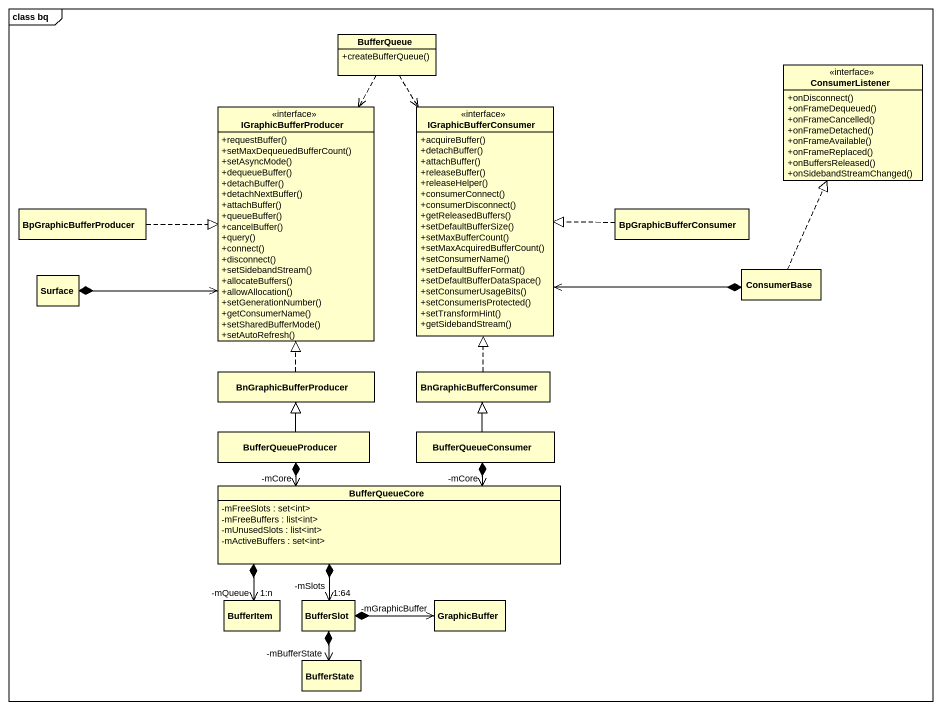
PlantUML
@startuml
mainframe class bq
hide circle
hide empty members
skinparam classAttributeIconSize 0
class BufferQueue {
  +createBufferQueue()
}
interface ConsumerListener {
  +onDisconnect()
  +onFrameDequeued()
  +onFrameCancelled()
  +onFrameDetached()
  +onFrameAvailable()
  +onFrameReplaced()
  +onBuffersReleased()
  +onSidebandStreamChanged()
}
interface IGraphicBufferProducer {
  +requestBuffer()
  +setMaxDequeuedBufferCount()
  +setAsyncMode()
  +dequeueBuffer()
  +detachBuffer()
  +detachNextBuffer()
  +attachBuffer()
  +queueBuffer()
  +cancelBuffer()
  +query()
  +connect()
  +disconnect()
  +setSidebandStream()
  +allocateBuffers()
  +allowAllocation()
  +setGenerationNumber()
  +getConsumerName()
  +setSharedBufferMode()
  +setAutoRefresh()
}
interface IGraphicBufferConsumer {
  +acquireBuffer()
  +detachBuffer()
  +attachBuffer()
  +releaseBuffer()
  +releaseHelper()
  +consumerConnect()
  +consumerDisconnect()
  +getReleasedBuffers()
  +setDefaultBufferSize()
  +setMaxBufferCount()
  +setMaxAcquiredBufferCount()
  +setConsumerName()
  +setDefaultBufferFormat()
  +setDefaultBufferDataSpace()
  +setConsumerUsageBits()
  +setConsumerIsProtected()
  +setTransformHint()
  +getSidebandStream()
}
class BpGraphicBufferProducer
class BpGraphicBufferConsumer
class Surface
class ConsumerBase
class BnGraphicBufferProducer
class BnGraphicBufferConsumer
class BufferQueueProducer
class BufferQueueConsumer
class BufferQueueCore {
  -mFreeSlots : set<int>
  -mFreeBuffers : list<int>
  -mUnusedSlots : list<int>
  -mActiveBuffers : set<int>
}
class BufferItem
class BufferSlot
class GraphicBuffer
class BufferState
BufferQueue ..> IGraphicBufferProducer
BufferQueue ..> IGraphicBufferConsumer
BpGraphicBufferProducer .right.|> IGraphicBufferProducer
BpGraphicBufferConsumer .left.|> IGraphicBufferConsumer
Surface *-right-> IGraphicBufferProducer
ConsumerBase .up.|> ConsumerListener
ConsumerBase *-left-> IGraphicBufferConsumer
BnGraphicBufferProducer .up.|> IGraphicBufferProducer
BnGraphicBufferConsumer .up.|> IGraphicBufferConsumer
BufferQueueProducer -up-|> BnGraphicBufferProducer
BufferQueueProducer *--> "-mCore" BufferQueueCore
BufferQueueConsumer -up-|> BnGraphicBufferConsumer
BufferQueueConsumer *--> "-mCore" BufferQueueCore
BufferQueueCore *--> "-mQueue\n1:n" BufferItem
BufferQueueCore *--> "-mSlots\n1:64" BufferSlot
BufferSlot *-right-> "-mGraphicBuffer" GraphicBuffer
BufferSlot *--> "-mBufferState" BufferState
@enduml
